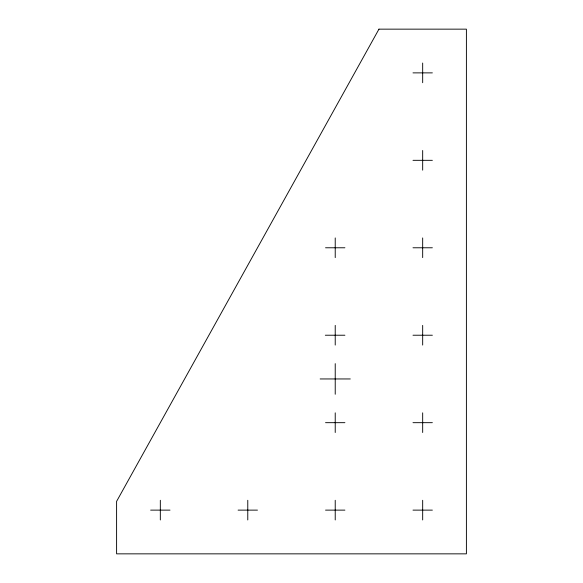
<?xml version="1.0" encoding="UTF-8"?>
<svg xmlns="http://www.w3.org/2000/svg" width="583" height="583" viewBox="0 0 583 583"><rect width="100%" height="100%" fill="white"/><g stroke="black" fill="none" stroke-linecap="round" stroke-linejoin="round"><path stroke-width="0.87" d="M422.675 519.963L422.675 500.287M412.99 72.875L432.36 72.875M412.99 160.325L432.36 160.325M325.54 247.775L344.91 247.775M412.99 247.775L432.36 247.775M325.321 335.225L344.91 335.225M412.99 335.225L432.36 335.225M320.154 378.95L350.296 378.95M325.54 422.675L344.91 422.675M412.99 422.675L432.36 422.675M150.64 510.125L170.01 510.125M238.09 510.125L257.46 510.125M325.54 510.125L344.91 510.125M412.99 510.125L432.36 510.125M422.675 63.037L422.675 82.713M422.675 150.487L422.675 170.163M422.675 237.937L422.675 257.613M422.675 325.387L422.675 345.063M422.675 412.837L422.675 432.513M335.225 237.937L335.225 257.613M335.225 325.387L335.225 345.063M335.225 363.646L335.225 394.254M335.225 412.837L335.225 432.513M335.225 500.287L335.225 519.963M247.775 500.287L247.775 519.963M160.325 500.287L160.325 519.963M378.95 29.15L116.6 501.38L116.6 553.85L466.4 553.85L466.4 29.15L378.95 29.15"/></g></svg>
